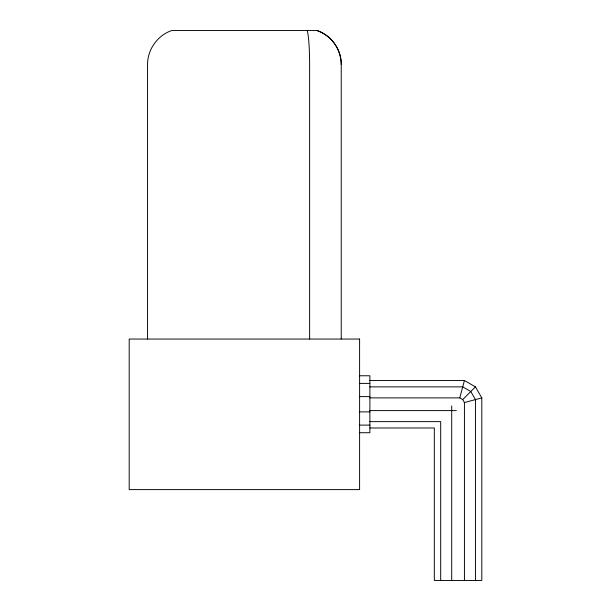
<?xml version="1.0" encoding="UTF-8"?>
<svg xmlns="http://www.w3.org/2000/svg" width="611" height="611" viewBox="0 0 611 611"><rect width="100%" height="100%" fill="white"/><g stroke="black" fill="none" stroke-linecap="round" stroke-linejoin="round"><path stroke-width="0.92" d="M369.884 397.891L459.77 397.891L464.429 380.516L475.442 386.87L481.804 397.891L481.804 580.45L434.329 580.45L434.329 427.983L369.884 427.983M464.429 580.45L464.429 402.542L462.718 399.594L475.442 386.87M464.429 402.542L481.804 397.891M359.604 375.765L369.884 375.765L369.884 432.733L359.604 432.733M369.884 380.516L464.429 380.516M359.604 383.395L369.884 383.395M369.884 386.87L462.718 386.87L470.783 391.529L475.442 399.594L475.442 580.45M359.604 396.615L369.884 396.615M369.884 410.607L456.364 410.607M359.604 411.883L369.884 411.883M369.884 421.628L440.691 421.628L440.691 580.45M359.604 425.103L369.884 425.103M459.77 397.891L462.718 399.594M451.705 405.956L451.705 580.45M341.236 339.044L341.236 64.598A36.08 36.064 90 0 0 317.101 30.55L171.699 30.55C157.523 35.354 147.404 49.636 147.564 64.598L147.564 339.044M309.624 339.044L309.624 64.598A36.102 3.536 90 0 0 307.241 30.573M317.094 30.573A36.102 35.927 90 0 1 341.274 64.598M359.604 339.044L129.196 339.044L129.196 489.61L359.604 489.61L359.604 339.044"/></g></svg>
